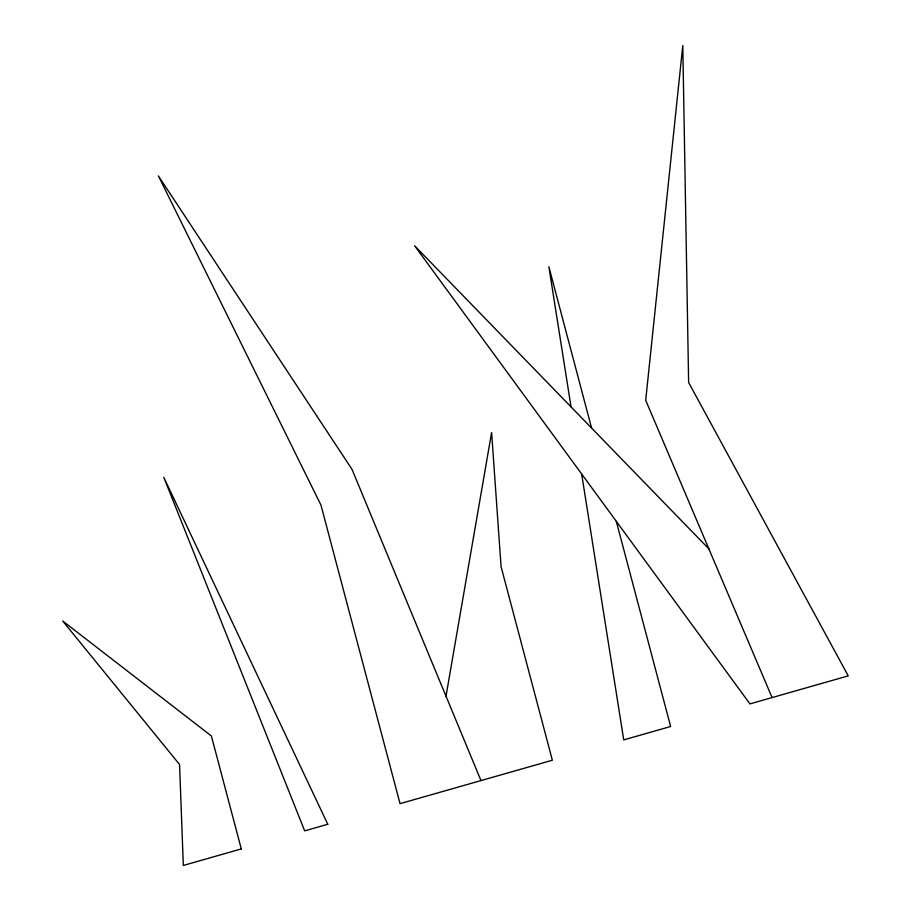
<?xml version="1.0" encoding="UTF-8"?>
<svg xmlns="http://www.w3.org/2000/svg" width="911" height="911" viewBox="0 0 911 911"><rect width="100%" height="100%" fill="white"/><g stroke="black" fill="none" stroke-linecap="round" stroke-linejoin="round"><path stroke-width="1.37" d="M446.003 696.163L491.61 432.52L501.061 566.596L552.351 760.23L400.043 803.661L320.957 505.081L158.389 175.914L352.022 469.359L480.974 780.579M708.895 548.912L414.596 245.731L749.935 703.896L848.232 675.871L688.625 382.472L682.794 45.55L645.694 400.259L772.084 697.575M591.603 428.09L548.866 266.729L571.049 406.91M616.292 521.308L670.644 726.5L623.728 739.88L581.662 473.982M241.29 848.927L183.327 865.45L179.558 764.511L62.768 621.063L211.375 735.974L241.29 848.927M327.778 824.261L304.673 830.855L163.798 477.353L327.778 824.261"/></g></svg>
